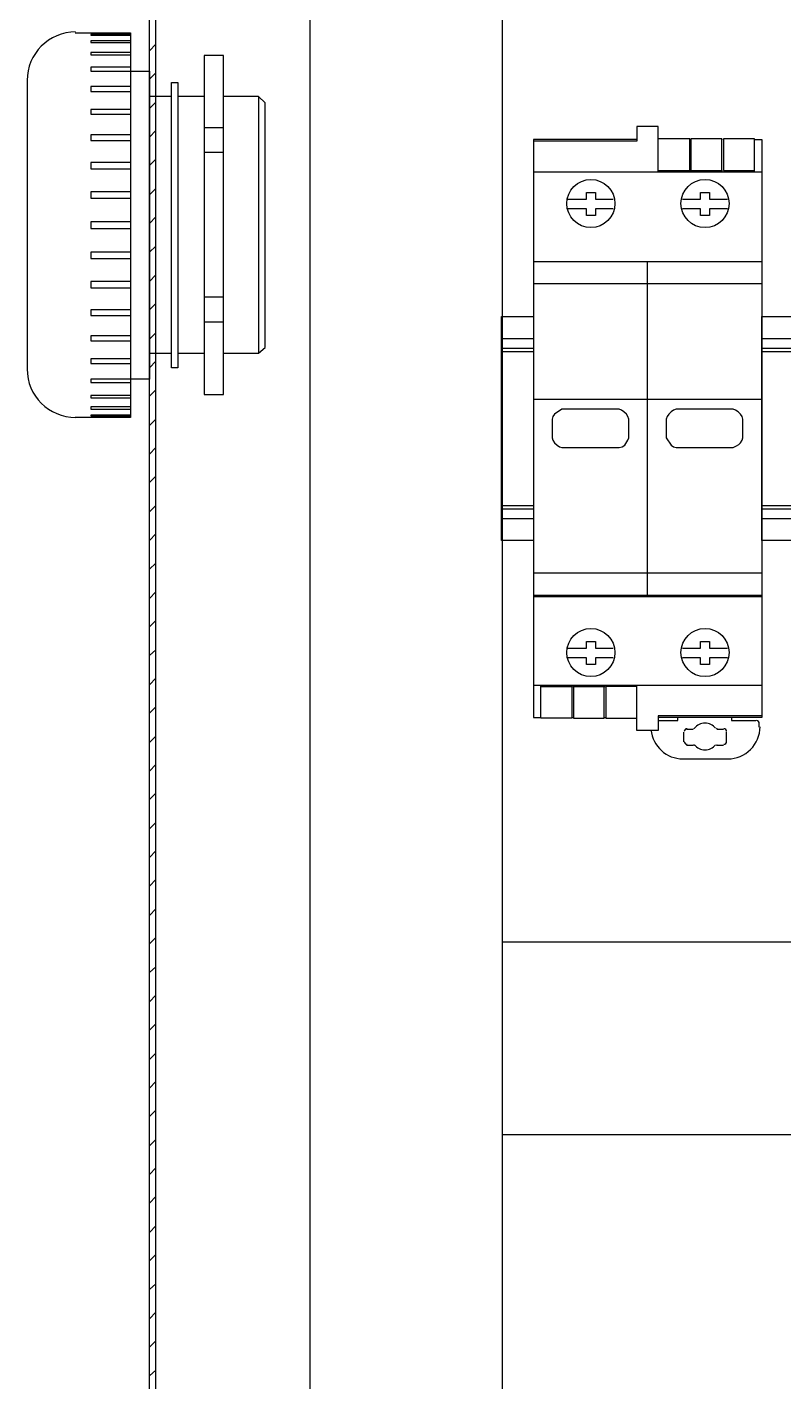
# Model space of a CAD drawing. Header units: feet. Extents: x -159 to 1687, y -48 to 1556.
# Drawn here: x 543.478 to 543.865, y 1044.03 to 1044.723 of the extents above; entities that cross this region are included whole.
import ezdxf

# ---------------------------------------------------------------- set-up
doc = ezdxf.new("R2010")
doc.units = ezdxf.units.FT
doc.header["$MEASUREMENT"] = 0
for name, color, linetype in [('PDF_0', 7, 'Continuous'), ('PDF_Carril', 7, 'Continuous'), ('PDF_Cuadro', 7, 'Continuous')]:
    doc.layers.add(name, color=color, linetype=linetype)
doc.layers.add('PDF_Placa', color=7, linetype='Continuous', true_color=0xb9b9b9)

msp = doc.modelspace()

# ---------------------------------------------------------------- linework, layer by layer
at = {"layer": 'PDF_0', "lineweight": 25}
for p, q in [((543.80054, 1044.64944), (543.83346, 1044.64944)), ((543.85346, 1044.60277), (543.73678, 1044.60277)), ((543.85346, 1044.59152), (543.73678, 1044.59152)), ((543.85346, 1044.53235), (543.73678, 1044.53235)), ((543.78554, 1044.51276), (543.78554, 1044.52235)), ((543.84387, 1044.51276), (543.84387, 1044.52235)), ((543.85346, 1044.4436), (543.73678, 1044.4436)), ((543.85346, 1044.43151), (543.73678, 1044.43151))]:
    msp.add_line(p, q, dxfattribs=at)
for points in [[(543.62261, 1044.94404), (545.09893, 1044.94404), (545.09893, 1043.50022), (543.62261, 1043.50022)], [(543.55511, 1044.5486), (543.55178, 1044.5486), (543.55178, 1044.69444), (543.55511, 1044.69444)], [(543.59636, 1044.68736), (543.59636, 1044.5561), (543.5997, 1044.55902), (543.5997, 1044.68402)]]:
    msp.add_lwpolyline(points, close=True, dxfattribs=at)
for points in [[(543.72095, 1043.59856), (543.72095, 1044.8457)], [(543.53094, 1044.71986), (543.53094, 1044.52318), (543.50261, 1044.52318)], [(543.50261, 1044.71986), (543.53094, 1044.71986)], [(543.53094, 1044.71902), (543.51052, 1044.71902), (543.51052, 1044.71861), (543.53094, 1044.71861)], [(543.53094, 1044.71569), (543.51052, 1044.71569), (543.51052, 1044.71486), (543.53094, 1044.71486)], [(543.53094, 1044.70986), (543.51052, 1044.70986), (543.51052, 1044.70861)], [(543.51052, 1044.70861), (543.53094, 1044.70861)], [(543.53094, 1044.70236), (543.51052, 1044.70236), (543.51052, 1044.70027), (543.54053, 1044.70027)], [(543.57844, 1044.70819), (543.56844, 1044.70819)], [(543.56844, 1044.70819), (543.56844, 1044.53485), (543.57844, 1044.53485), (543.57844, 1044.70819)], [(543.47802, 1044.69527), (543.47802, 1044.54777)], [(543.54053, 1044.70027), (543.54053, 1044.54277)], [(543.53094, 1044.69236), (543.51052, 1044.69236), (543.51052, 1044.68986), (543.53094, 1044.68986)], [(543.55178, 1044.68736), (543.54053, 1044.68736)], [(543.56844, 1044.68736), (543.55511, 1044.68736)], [(543.59636, 1044.68736), (543.57844, 1044.68736)], [(543.53094, 1044.68069), (543.51052, 1044.68069), (543.51052, 1044.67819), (543.53094, 1044.67819)], [(543.53094, 1044.66777), (543.51052, 1044.66777), (543.51052, 1044.66486), (543.53094, 1044.66486)], [(543.56844, 1044.67152), (543.57844, 1044.67152)], [(543.80054, 1044.6486), (543.80054, 1044.67194), (543.7897, 1044.67194), (543.7897, 1044.66444), (543.73678, 1044.66444)], [(543.73678, 1044.66527), (543.73678, 1044.36984), (543.74053, 1044.36984)], [(543.7897, 1044.66527), (543.73678, 1044.66527)], [(543.81679, 1044.64944), (543.81679, 1044.66569), (543.80054, 1044.66569)], [(543.85346, 1044.66527), (543.85346, 1044.36984), (543.80054, 1044.36984)], [(543.81721, 1044.66527), (543.81679, 1044.66527)], [(543.83304, 1044.64944), (543.83304, 1044.66569), (543.81721, 1044.66569), (543.81721, 1044.64944)], [(543.83346, 1044.66527), (543.83304, 1044.66527)], [(543.84971, 1044.6486), (543.84971, 1044.66569), (543.83387, 1044.66569), (543.83387, 1044.64944), (543.84971, 1044.64944)], [(543.84971, 1044.66527), (543.85346, 1044.66527)], [(543.53094, 1044.6536), (543.51052, 1044.6536), (543.51052, 1044.65027), (543.53094, 1044.65027)], [(543.57844, 1044.65861), (543.56844, 1044.65861)], [(543.85346, 1044.6486), (543.73678, 1044.6486)], [(543.53094, 1044.6386), (543.51052, 1044.6386), (543.51052, 1044.63527), (543.53094, 1044.63527)], [(543.75429, 1044.63485), (543.76387, 1044.63485), (543.76387, 1044.63819), (543.76845, 1044.63819), (543.76845, 1044.63485), (543.77762, 1044.63485)], [(543.81304, 1044.63485), (543.82221, 1044.63485), (543.82221, 1044.63819), (543.82679, 1044.63819), (543.82679, 1044.63485), (543.83596, 1044.63485)], [(543.77762, 1044.62985), (543.76845, 1044.62985), (543.76845, 1044.62652), (543.76387, 1044.62652), (543.76387, 1044.62985), (543.75429, 1044.62985)], [(543.83596, 1044.62985), (543.82679, 1044.62985), (543.82679, 1044.62652), (543.82221, 1044.62652), (543.82221, 1044.62985), (543.81304, 1044.62985)], [(543.53094, 1044.62319), (543.51052, 1044.62319), (543.51052, 1044.61985), (543.53094, 1044.61985)], [(543.53094, 1044.60777), (543.51052, 1044.60777), (543.51052, 1044.60444), (543.53094, 1044.60444)], [(543.79512, 1044.43234), (543.79512, 1044.60277)], [(543.53094, 1044.59277), (543.51052, 1044.59277), (543.51052, 1044.58944), (543.53094, 1044.58944)], [(543.56844, 1044.58485), (543.57844, 1044.58485)], [(543.53094, 1044.57818), (543.51052, 1044.57818), (543.51052, 1044.57527), (543.53094, 1044.57527)], [(543.57844, 1044.57193), (543.56844, 1044.57193)], [(543.72678, 1044.57485), (543.73678, 1044.57485)], [(543.53094, 1044.56485), (543.51052, 1044.56485), (543.51052, 1044.56235), (543.53094, 1044.56235)], [(543.53094, 1044.55318), (543.51052, 1044.55318), (543.51052, 1044.55068), (543.53094, 1044.55068)], [(543.54053, 1044.5561), (543.55178, 1044.5561)], [(543.55511, 1044.5561), (543.56844, 1044.5561)], [(543.57844, 1044.5561), (543.59636, 1044.5561)], [(543.54053, 1044.54277), (543.51052, 1044.54277), (543.51052, 1044.5411), (543.53094, 1044.5411)], [(543.53094, 1044.53443), (543.51052, 1044.53443)], [(543.51052, 1044.53443), (543.51052, 1044.53318), (543.53094, 1044.53318)], [(543.53094, 1044.5286), (543.51052, 1044.5286), (543.51052, 1044.52735), (543.53094, 1044.52735)], [(543.53094, 1044.52443), (543.51052, 1044.52443), (543.51052, 1044.52402), (543.53094, 1044.52402)], [(543.78554, 1044.52235), (543.78512, 1044.5236), (543.78429, 1044.52485), (543.78304, 1044.5261), (543.78179, 1044.52693), (543.78054, 1044.52735), (543.75137, 1044.52735), (543.74762, 1044.52485), (543.74679, 1044.5236), (543.74637, 1044.52235), (543.74637, 1044.51276), (543.74679, 1044.51151), (543.74762, 1044.51026), (543.74887, 1044.50901), (543.75012, 1044.50818), (543.75137, 1044.50776), (543.78054, 1044.50776), (543.7822, 1044.50818), (543.78345, 1044.50901), (543.78512, 1044.51151), (543.78554, 1044.51276)], [(543.84387, 1044.52235), (543.84346, 1044.5236), (543.84262, 1044.52485), (543.84137, 1044.5261), (543.84012, 1044.52693), (543.83887, 1044.52735), (543.8097, 1044.52735), (543.80845, 1044.52693), (543.8072, 1044.5261), (543.80595, 1044.52485), (543.80512, 1044.5236), (543.8047, 1044.52235), (543.8047, 1044.51276), (543.8072, 1044.50901), (543.80845, 1044.50818), (543.8097, 1044.50776), (543.83887, 1044.50776), (543.84054, 1044.5086), (543.84179, 1044.50943), (543.84262, 1044.51026), (543.84346, 1044.51151), (543.84387, 1044.51276)], [(543.73678, 1044.43234), (543.85346, 1044.43234)], [(543.74012, 1044.43234), (543.74012, 1044.43151)], [(543.79179, 1044.43151), (543.79179, 1044.43234)], [(543.79845, 1044.43234), (543.79845, 1044.43151)], [(543.85012, 1044.43234), (543.85012, 1044.43151)], [(543.75429, 1044.40526), (543.76387, 1044.40526), (543.76387, 1044.40859), (543.76845, 1044.40859), (543.76845, 1044.40526), (543.77762, 1044.40526)], [(543.81304, 1044.40526), (543.82221, 1044.40526), (543.82221, 1044.40859), (543.82679, 1044.40859), (543.82679, 1044.40526), (543.83596, 1044.40526)], [(543.77762, 1044.40026), (543.76845, 1044.40026), (543.76845, 1044.39693), (543.76387, 1044.39693), (543.76387, 1044.40026), (543.75429, 1044.40026)], [(543.83596, 1044.40026), (543.82679, 1044.40026), (543.82679, 1044.39693), (543.82221, 1044.39693), (543.82221, 1044.40026), (543.81304, 1044.40026)], [(543.85346, 1044.38609), (543.73678, 1044.38609)], [(543.74053, 1044.38568), (543.75637, 1044.38568), (543.75637, 1044.36942), (543.74053, 1044.36942), (543.74053, 1044.38609)], [(543.75679, 1044.38568), (543.77345, 1044.38568)], [(543.7572, 1044.38568), (543.7572, 1044.36942), (543.77304, 1044.36942), (543.77304, 1044.38568)], [(543.7897, 1044.38568), (543.77387, 1044.38568), (543.77387, 1044.36942), (543.7897, 1044.36942)], [(543.85346, 1044.37067), (543.80054, 1044.37067), (543.80054, 1044.36317), (543.7897, 1044.36317), (543.7897, 1044.38609)], [(543.75679, 1044.36984), (543.7572, 1044.36984)], [(543.77304, 1044.36984), (543.77345, 1044.36984)], [(543.80054, 1044.36817), (543.81054, 1044.36817), (543.81054, 1044.36984)], [(543.83804, 1044.36984), (543.83804, 1044.36817), (543.85054, 1044.36817)], [(543.81346, 1044.36234), (543.81346, 1044.35734)], [(543.81846, 1044.36359), (543.81512, 1044.36359)], [(543.83387, 1044.36359), (543.83054, 1044.36359)], [(543.83554, 1044.35734), (543.83554, 1044.36234)], [(543.85221, 1044.36484), (543.85221, 1044.36651)], [(543.81512, 1044.35567), (543.81846, 1044.35567)], [(543.83054, 1044.35567), (543.83387, 1044.35567)], [(543.81304, 1044.34859), (543.83596, 1044.34859)], [(545.00059, 1044.25484), (543.72095, 1044.25484)], [(543.72095, 1044.1565), (545.00059, 1044.1565)]]:
    msp.add_lwpolyline(points, dxfattribs=at)
msp.add_lwpolyline([(543.82991, 1044.36429, 0.48664), (543.81909, 1044.36429, -0.230238), (543.81866, 1044.36401)], format="xyb", dxfattribs=at)
for centre in [(543.76616, 1044.63256), (543.8245, 1044.63256), (543.76616, 1044.40297), (543.8245, 1044.40297)]:
    msp.add_circle(centre, 0.01229, dxfattribs=at)
for centre, radius, start, end in [((543.50282, 1044.69548), 0.02479, 90, 180), ((543.50282, 1044.54797), 0.02479, 180, 270), ((543.81325, 1044.36505), 0.01646, 185.74029, 269.99979), ((543.81533, 1044.36255), 0.00146, 89.99899, 180.00101), ((543.83075, 1044.36463), 0.000625, 218.12778, 269.99065), ((543.83408, 1044.36255), 0.00146, 359.99899, 90.00101), ((543.83616, 1044.36505), 0.01646, 269.99977, 0.00023), ((543.85075, 1044.36672), 0.00146, 359.99899, 90.00101), ((543.81533, 1044.35755), 0.00146, 179.99899, 270.00101), ((543.81866, 1044.35505), 0.000625, 38.12778, 89.99065), ((543.8245, 1044.36005), 0.00688, 218.10114, 321.8988), ((543.83075, 1044.35505), 0.000625, 90.00935, 141.87222), ((543.83408, 1044.35755), 0.00146, 269.99899, 0.00101)]:
    msp.add_arc(centre, radius, start, end, dxfattribs=at)
at = {"layer": 'PDF_Carril', "lineweight": 25}
for points in [[(543.72053, 1044.57485), (543.73678, 1044.57485), (543.73678, 1044.46026), (543.72053, 1044.46026)], [(543.85346, 1044.57485), (543.87846, 1044.57485), (543.87846, 1044.46026), (543.85346, 1044.46026)]]:
    msp.add_lwpolyline(points, close=True, dxfattribs=at)
at = {"layer": 'PDF_Carril', "color": 9, "lineweight": 25, "true_color": 0xc6c7ca}
for points in [[(543.72053, 1044.5636), (543.73678, 1044.5636)], [(543.85346, 1044.5636), (543.87846, 1044.5636)], [(543.72053, 1044.55693), (543.73678, 1044.55693)], [(543.85346, 1044.55693), (543.87846, 1044.55693)], [(543.72053, 1044.47818), (543.73678, 1044.47818)], [(543.85346, 1044.47818), (543.87846, 1044.47818)], [(543.72053, 1044.47151), (543.73678, 1044.47151)], [(543.85346, 1044.47151), (543.87846, 1044.47151)]]:
    msp.add_lwpolyline(points, dxfattribs=at)
at = {"layer": 'PDF_Carril', "lineweight": 25}
for points in [[(543.72053, 1044.5586), (543.73678, 1044.5586)], [(543.85346, 1044.5586), (543.87846, 1044.5586)], [(543.72053, 1044.47651), (543.73678, 1044.47651)], [(543.85346, 1044.47651), (543.87846, 1044.47651)]]:
    msp.add_lwpolyline(points, dxfattribs=at)
at = {"layer": 'PDF_Cuadro', "lineweight": 25}
for points in [[(543.54053, 1043.0402), (543.54053, 1044.9907), (543.54969, 1044.99987), (545.17185, 1044.99987)], [(543.54386, 1043.0402), (543.54386, 1044.9907)], [(543.54053, 1044.71069), (543.54386, 1044.71402)], [(543.54053, 1044.69611), (543.54386, 1044.69944)], [(543.54053, 1044.68111), (543.54386, 1044.68444)], [(543.54053, 1044.66652), (543.54386, 1044.66986)], [(543.54053, 1044.65194), (543.54386, 1044.65527)], [(543.54053, 1044.63694), (543.54386, 1044.64027)], [(543.54053, 1044.62235), (543.54386, 1044.62569)], [(543.54053, 1044.60777), (543.54386, 1044.61069)], [(543.54053, 1044.59277), (543.54386, 1044.5961)], [(543.54053, 1044.57818), (543.54386, 1044.58152)], [(543.54053, 1044.56318), (543.54386, 1044.56652)], [(543.54053, 1044.5486), (543.54386, 1044.55193)], [(543.54053, 1044.53402), (543.54386, 1044.53735)], [(543.54053, 1044.51902), (543.54386, 1044.52235)], [(543.54053, 1044.50443), (543.54386, 1044.50776)], [(543.54053, 1044.48985), (543.54386, 1044.49318)], [(543.54053, 1044.47485), (543.54386, 1044.47818)], [(543.54053, 1044.46026), (543.54386, 1044.4636)], [(543.54053, 1044.44568), (543.54386, 1044.4486)], [(543.54053, 1044.43068), (543.54386, 1044.43401)], [(543.54053, 1044.41609), (543.54386, 1044.41943)], [(543.54053, 1044.40151), (543.54386, 1044.40443)], [(543.54053, 1044.38651), (543.54386, 1044.38984)], [(543.54053, 1044.37193), (543.54386, 1044.37526)], [(543.54053, 1044.35692), (543.54386, 1044.36026)], [(543.54053, 1044.34234), (543.54386, 1044.34567)], [(543.54053, 1044.32776), (543.54386, 1044.33109)], [(543.54053, 1044.31276), (543.54386, 1044.31609)], [(543.54053, 1044.29817), (543.54386, 1044.30151)], [(543.54053, 1044.28359), (543.54386, 1044.28692)], [(543.54053, 1044.26859), (543.54386, 1044.27192)], [(543.54053, 1044.254), (543.54386, 1044.25734)], [(543.54053, 1044.23942), (543.54386, 1044.24234)], [(543.54053, 1044.22442), (543.54386, 1044.22775)], [(543.54053, 1044.20983), (543.54386, 1044.21317)], [(543.54053, 1044.19483), (543.54386, 1044.19817)], [(543.54053, 1044.18025), (543.54386, 1044.18358)], [(543.54053, 1044.16567), (543.54386, 1044.169)], [(543.54053, 1044.15066), (543.54386, 1044.154)], [(543.54053, 1044.13608), (543.54386, 1044.13941)], [(543.54053, 1044.1215), (543.54386, 1044.12483)], [(543.54053, 1044.1065), (543.54386, 1044.10983)], [(543.54053, 1044.09191), (543.54386, 1044.09525)], [(543.54053, 1044.07733), (543.54386, 1044.08024)], [(543.54053, 1044.06233), (543.54386, 1044.06566)], [(543.54053, 1044.04774), (543.54386, 1044.05108)], [(543.54053, 1044.03316), (543.54386, 1044.03608)]]:
    msp.add_lwpolyline(points, dxfattribs=at)
at = {"layer": 'PDF_Placa', "lineweight": 25}
msp.add_lwpolyline([(543.65511, 1043.16229), (543.65511, 1043.13937), (543.63886, 1043.13937), (543.62261, 1043.15562), (543.62261, 1044.86195), (543.63886, 1044.87862), (543.65511, 1044.87862), (543.65511, 1044.8557)], dxfattribs=at)

doc.saveas('drawing.dxf')
